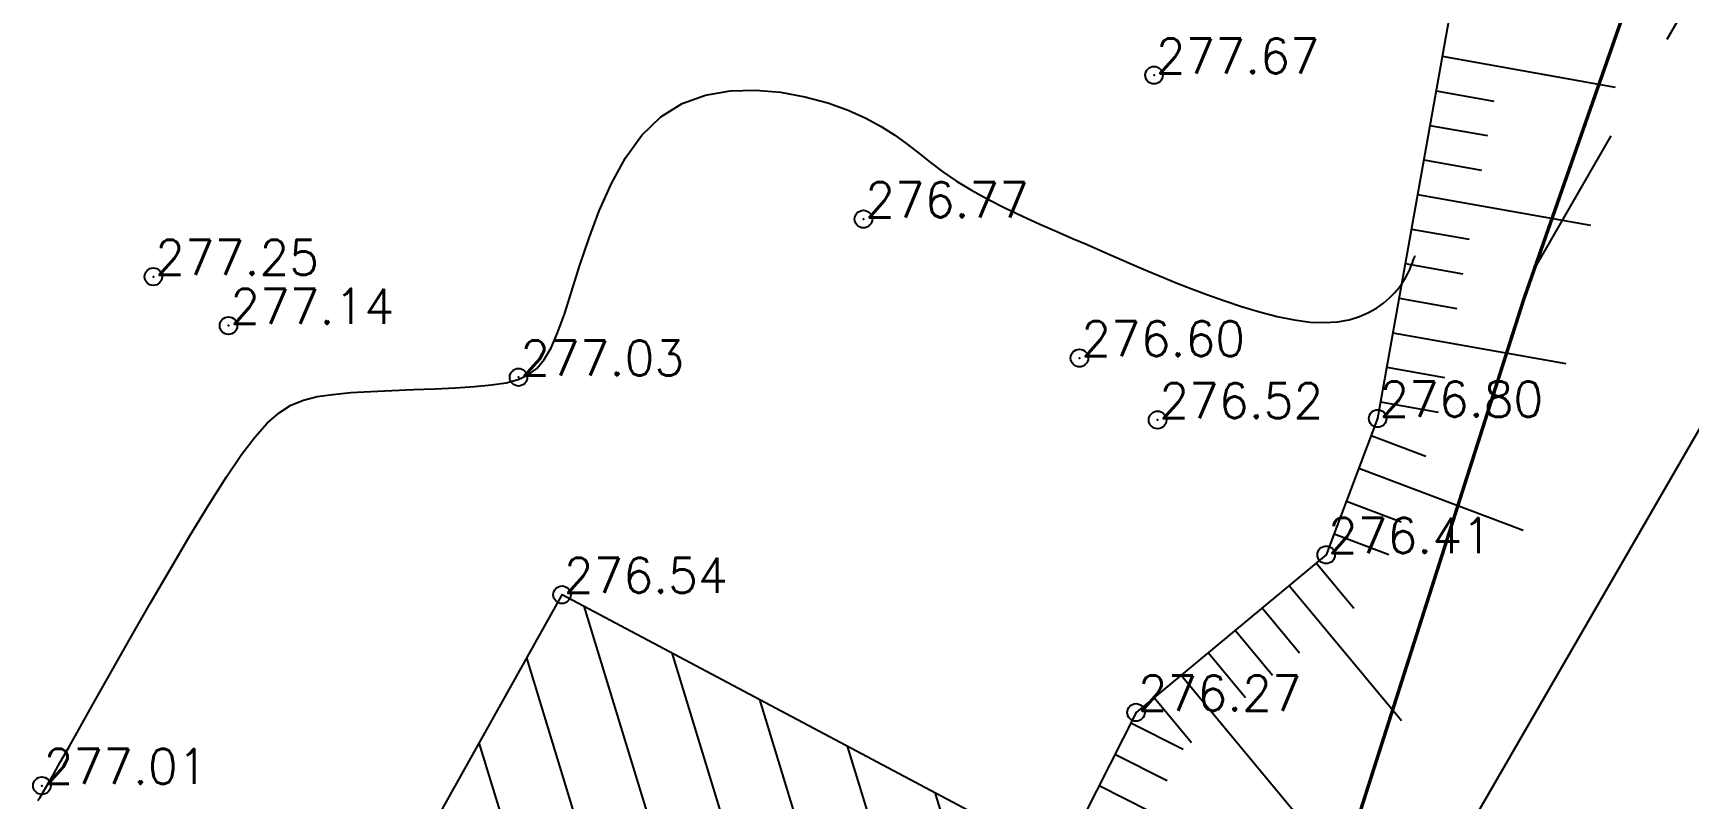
# Model space of a CAD drawing. Header units: millimetres. Extents: x 524954 to 526204, y 9523489 to 9524010.
# Drawn here: x 525303.12 to 525350.26, y 9523799.92 to 9523821.74 of the extents above; entities that cross this region are included whole.
import ezdxf

# ---------------------------------------------------------------- set-up
doc = ezdxf.new("R2010")
doc.units = ezdxf.units.MM
doc.header["$PDMODE"] = 32
doc.header["$PDSIZE"] = 0.5
doc.linetypes.add('ACAD_ISO12W100', pattern=[21, 12, -3, 0, -3, 0, -3])
for name, color, linetype in [('Bati', 6, 'Continuous'), ('Bati_H', 1, 'Continuous'), ('Bord Fleuve', 4, 'ACAD_ISO12W100'), ('CN_01_00', 3, 'Continuous'), ('Haut_Talus', 30, 'Continuous'), ('Talus', 2, 'Continuous'), ('TopoAlt', 3, 'Continuous'), ('TOPOJIS', 7, 'Continuous')]:
    doc.layers.add(name, color=color, linetype=linetype)
doc.styles.add('Simplex 1.0', font='Simplex.shx', dxfattribs={"width": 0.99, "height": 1})

# ---------------------------------------------------------------- blocks, each defined once
blk = doc.blocks.new('TCPOINT M')
at = {"color": 0}
blk.add_point((0, 0), dxfattribs=at)
at = {"layer": 'TopoAlt', "style": 'Simplex 1.0', "width": 0.99}
blk.add_attdef('ALT', (0.15, 0.15), '', height=1, dxfattribs=at)

msp = doc.modelspace()

# ---------------------------------------------------------------- hatches: boundary and pattern name
at = {"layer": 'Bati_H'}
h = msp.add_hatch(dxfattribs=at)
h.set_pattern_fill('_U', color=256, scale=2, angle=-72.981, style=0, pattern_type=0)
h.set_pattern_definition([(287.018979527, (0, 0), (1.9124157077, 0.58537693926), [])])
h.paths.add_polyline_path([(525331.425, 9523798.704), (525322.695, 9523782.272), (525307.769, 9523790.138), (525312.166, 9523798.735), (525313.744, 9523797.799), (525318.176, 9523805.735), (525318.179, 9523805.741)])
at = {"layer": 'Bord Fleuve', "ltscale": 0.5}
h = msp.add_hatch(dxfattribs=at)
h.set_pattern_fill('ANSI33', color=135, scale=2, angle=15, style=0)
edge = h.paths.add_edge_path()
edge.add_line((525439.351, 9523820.38), (525429.428, 9523796.02))
edge.add_line((525429.428, 9523796.02), (525428.884, 9523788.101))
edge.add_line((525428.884, 9523788.101), (525428.353, 9523783.613))
edge.add_line((525428.353, 9523783.613), (525432.345, 9523771.044))
edge.add_line((525432.345, 9523771.044), (525425.155, 9523761.396))
edge.add_line((525425.155, 9523761.396), (525425.603, 9523757.857))
edge.add_line((525425.603, 9523757.857), (525425.392, 9523752.767))
edge.add_line((525425.392, 9523752.767), (525425.531, 9523737.269))
edge.add_line((525425.531, 9523737.269), (525420.173, 9523734.242))
edge.add_line((525420.173, 9523734.242), (525409.231, 9523730.837))
edge.add_line((525409.231, 9523730.837), (525403.15, 9523725.262))
edge.add_line((525403.15, 9523725.262), (525399.312, 9523719.279))
edge.add_line((525399.312, 9523719.279), (525398.471, 9523717.204))
edge.add_line((525398.471, 9523717.204), (525387.323, 9523716.767))
edge.add_line((525387.323, 9523716.767), (525379.743, 9523715.417))
edge.add_line((525439.351, 9523820.38), (525412.029, 9523831.392))
edge.add_line((525412.029, 9523831.392), (525397.674, 9523844.829))
edge.add_line((525397.674, 9523844.829), (525370.042, 9523852.892))
edge.add_line((525370.042, 9523852.892), (525354.138, 9523871.224))
edge.add_line((525335.046, 9523740.934), (525335.464, 9523745.788))
edge.add_line((525335.464, 9523745.788), (525334.824, 9523749.483))
edge.add_line((525334.824, 9523749.483), (525332.978, 9523755.879))
edge.add_line((525332.978, 9523755.879), (525332.09, 9523761.937))
edge.add_line((525332.09, 9523761.937), (525333.482, 9523768.659))
edge.add_line((525333.482, 9523768.659), (525335.755, 9523783.426))
edge.add_line((525335.755, 9523783.426), (525345.567, 9523814.167))
edge.add_line((525345.567, 9523814.167), (525355.202, 9523841.723))
edge.add_line((525355.202, 9523841.723), (525358.159, 9523858.254))
edge.add_line((525358.159, 9523858.254), (525357.891, 9523860.435))
edge.add_line((525357.891, 9523860.435), (525354.138, 9523871.224))
edge.add_line((525335.072, 9523740.932), (525368.644, 9523722.072))
edge.add_line((525368.644, 9523722.072), (525369.749, 9523720.981))
edge.add_line((525369.749, 9523720.981), (525379.743, 9523715.417))

# ---------------------------------------------------------------- linework, layer by layer
at = {"layer": 'Bati', "flags": 128}
msp.add_lwpolyline([(525331.425, 9523798.704), (525322.695, 9523782.272), (525307.769, 9523790.138), (525312.166, 9523798.735), (525313.744, 9523797.799), (525318.176, 9523805.735), (525318.179, 9523805.741)], close=True, dxfattribs=at)
at = {"layer": 'Bord Fleuve', "ltscale": 0.35, "const_width": 0.1, "flags": 128}
msp.add_lwpolyline([(525335.046, 9523740.934), (525335.464, 9523745.788), (525334.824, 9523749.483), (525332.978, 9523755.879), (525332.09, 9523761.937), (525333.482, 9523768.659), (525335.755, 9523783.426), (525345.567, 9523814.167), (525355.202, 9523841.723), (525358.159, 9523858.254), (525357.891, 9523860.435), (525354.138, 9523871.224)], dxfattribs=at)
at = {"layer": 'CN_01_00', "elevation": 277, "flags": 128}
msp.add_lwpolyline([(525303.252, 9523799.872), (525303.312, 9523799.967), (525303.362, 9523800.047), (525303.413, 9523800.131), (525303.479, 9523800.243), (525303.572, 9523800.403), (525303.704, 9523800.635), (525303.889, 9523800.961), (525304.138, 9523801.403), (525304.464, 9523801.983), (525304.875, 9523802.714), (525305.355, 9523803.566), (525305.887, 9523804.503), (525306.449, 9523805.484), (525307.024, 9523806.472), (525307.59, 9523807.428), (525308.129, 9523808.314), (525308.62, 9523809.09), (525309.052, 9523809.728), (525309.434, 9523810.235), (525309.784, 9523810.627), (525310.119, 9523810.921), (525310.456, 9523811.133), (525310.813, 9523811.281), (525311.206, 9523811.379), (525311.654, 9523811.445), (525312.167, 9523811.493), (525312.732, 9523811.53), (525313.33, 9523811.558), (525313.944, 9523811.582), (525314.553, 9523811.606), (525315.14, 9523811.633), (525315.685, 9523811.667), (525316.17, 9523811.713), (525316.581, 9523811.775), (525316.925, 9523811.865), (525317.213, 9523811.996), (525317.458, 9523812.182), (525317.672, 9523812.434), (525317.865, 9523812.767), (525318.052, 9523813.193), (525318.242, 9523813.725), (525318.447, 9523814.368), (525318.677, 9523815.097), (525318.937, 9523815.877), (525319.237, 9523816.674), (525319.585, 9523817.453), (525319.986, 9523818.182), (525320.451, 9523818.825), (525320.986, 9523819.348), (525321.594, 9523819.727), (525322.26, 9523819.969), (525322.963, 9523820.092), (525323.683, 9523820.115), (525324.399, 9523820.053), (525325.092, 9523819.925), (525325.741, 9523819.747), (525326.325, 9523819.539), (525326.83, 9523819.313), (525327.268, 9523819.076), (525327.654, 9523818.828), (525328.005, 9523818.573), (525328.339, 9523818.313), (525328.673, 9523818.049), (525329.022, 9523817.784), (525329.405, 9523817.521), (525329.832, 9523817.26), (525330.297, 9523817.005), (525330.785, 9523816.758), (525331.284, 9523816.52), (525331.781, 9523816.295), (525332.263, 9523816.083), (525332.717, 9523815.888), (525333.131, 9523815.711), (525333.495, 9523815.554), (525333.818, 9523815.412), (525334.115, 9523815.281), (525334.399, 9523815.157), (525334.683, 9523815.034), (525334.98, 9523814.908), (525335.304, 9523814.774), (525335.669, 9523814.626), (525336.083, 9523814.463), (525336.54, 9523814.291), (525337.026, 9523814.117), (525337.529, 9523813.949), (525338.038, 9523813.796), (525338.541, 9523813.666), (525339.024, 9523813.566), (525339.476, 9523813.505), (525339.887, 9523813.488), (525340.257, 9523813.513), (525340.589, 9523813.572), (525340.884, 9523813.661), (525341.144, 9523813.774), (525341.373, 9523813.904), (525341.572, 9523814.046), (525341.743, 9523814.194), (525341.889, 9523814.342), (525342.011, 9523814.489), (525342.113, 9523814.631), (525342.197, 9523814.766), (525342.264, 9523814.892), (525342.317, 9523815.006), (525342.359, 9523815.107), (525342.391, 9523815.191), (525342.416, 9523815.257), (525342.435, 9523815.306), (525342.448, 9523815.342), (525342.457, 9523815.365), (525342.463, 9523815.38), (525342.466, 9523815.387), (525342.467, 9523815.39), (525342.467, 9523815.39)], dxfattribs=at)
at = {"layer": 'Haut_Talus', "flags": 128}
msp.add_lwpolyline([(525331.95, 9523874.726), (525336.552, 9523864.296), (525344.734, 9523863.445), (525348.124, 9523858.45), (525349.169, 9523854.661), (525345.554, 9523839.485), (525345.232, 9523831.874), (525345.078, 9523826.742), (525343.91, 9523824.839), (525341.401, 9523810.757), (525339.936, 9523806.873), (525334.522, 9523802.382), (525330.78, 9523794.972), (525327.242, 9523786.801), (525323.549, 9523778.765), (525322.15, 9523772.584), (525324.118, 9523763.53), (525322.368, 9523760.119), (525321.737, 9523757.966)], dxfattribs=at)
at = {"layer": 'Talus'}
for p, q in [((525343.24, 9523821.078), (525348.163, 9523820.201)), ((525343.065, 9523820.093), (525344.706, 9523819.801)), ((525342.889, 9523819.109), (525344.53, 9523818.816)), ((525342.714, 9523818.124), (525344.355, 9523817.832)), ((525342.538, 9523817.14), (525347.461, 9523816.263)), ((525342.363, 9523816.155), (525344.004, 9523815.863)), ((525342.188, 9523815.171), (525343.828, 9523814.878)), ((525342.012, 9523814.186), (525343.653, 9523813.894)), ((525341.837, 9523813.202), (525346.759, 9523812.325)), ((525341.661, 9523812.217), (525343.302, 9523811.925)), ((525341.486, 9523811.233), (525343.127, 9523810.94)), ((525341.219, 9523810.274), (525342.778, 9523809.685)), ((525340.866, 9523809.338), (525345.544, 9523807.573)), ((525340.513, 9523808.402), (525342.072, 9523807.814)), ((525340.16, 9523807.467), (525341.719, 9523806.878)), ((525339.655, 9523806.64), (525340.719, 9523805.357)), ((525338.885, 9523806.001), (525342.077, 9523802.153)), ((525338.115, 9523805.363), (525339.18, 9523804.08)), ((525337.346, 9523804.724), (525338.41, 9523803.441)), ((525336.576, 9523804.086), (525337.64, 9523802.803)), ((525335.806, 9523803.447), (525338.999, 9523799.599)), ((525335.037, 9523802.809), (525336.101, 9523801.526)), ((525334.373, 9523802.086), (525335.86, 9523801.335)), ((525333.922, 9523801.194), (525335.41, 9523800.442)), ((525333.471, 9523800.301), (525337.934, 9523798.047))]:
    msp.add_line(p, q, dxfattribs=at)

# ---------------------------------------------------------------- block references
at = {"layer": 'TOPOJIS'}
ref = msp.add_blockref('TCPOINT M', (525335.034, 9523820.537, 277.67), dxfattribs=at)
ref.add_attrib('ALT', '277.67', (525335.084, 9523820.587, 277.67), dxfattribs={"layer": 'TopoAlt', "height": 1, "style": 'Simplex 1.0', "width": 0.99})
ref = msp.add_blockref('TCPOINT M', (525326.759, 9523816.438, 276.77), dxfattribs=at)
ref.add_attrib('ALT', '276.77', (525326.809, 9523816.488, 276.77), dxfattribs={"layer": 'TopoAlt', "height": 1, "style": 'Simplex 1.0', "width": 0.99})
ref = msp.add_blockref('TCPOINT M', (525306.539, 9523814.797, 277.25), dxfattribs=at)
ref.add_attrib('ALT', '277.25', (525306.589, 9523814.847, 277.25), dxfattribs={"layer": 'TopoAlt', "height": 1, "style": 'Simplex 1.0', "width": 0.99})
ref = msp.add_blockref('TCPOINT M', (525308.679, 9523813.402, 277.14), dxfattribs=at)
ref.add_attrib('ALT', '277.14', (525308.729, 9523813.452, 277.14), dxfattribs={"layer": 'TopoAlt', "height": 1, "style": 'Simplex 1.0', "width": 0.99})
ref = msp.add_blockref('TCPOINT M', (525332.91, 9523812.478, 276.6), dxfattribs=at)
ref.add_attrib('ALT', '276.60', (525332.96, 9523812.528, 276.6), dxfattribs={"layer": 'TopoAlt', "height": 1, "style": 'Simplex 1.0', "width": 0.99})
ref = msp.add_blockref('TCPOINT M', (525316.938, 9523811.932, 277.03), dxfattribs=at)
ref.add_attrib('ALT', '277.03', (525316.988, 9523811.982, 277.03), dxfattribs={"layer": 'TopoAlt', "height": 1, "style": 'Simplex 1.0', "width": 0.99})
ref = msp.add_blockref('TCPOINT M', (525335.135, 9523810.716, 276.52), dxfattribs=at)
ref.add_attrib('ALT', '276.52', (525335.185, 9523810.766, 276.52), dxfattribs={"layer": 'TopoAlt', "height": 1, "style": 'Simplex 1.0', "width": 0.99})
ref = msp.add_blockref('TCPOINT M', (525341.401, 9523810.757, 276.8), dxfattribs=at)
ref.add_attrib('ALT', '276.80', (525341.451, 9523810.807, 276.8), dxfattribs={"layer": 'TopoAlt', "height": 1, "style": 'Simplex 1.0', "width": 0.99})
ref = msp.add_blockref('TCPOINT M', (525339.936, 9523806.873, 276.41), dxfattribs=at)
ref.add_attrib('ALT', '276.41', (525339.986, 9523806.923, 276.41), dxfattribs={"layer": 'TopoAlt', "height": 1, "style": 'Simplex 1.0', "width": 0.99})
ref = msp.add_blockref('TCPOINT M', (525318.176, 9523805.735, 276.54), dxfattribs=at)
ref.add_attrib('ALT', '276.54', (525318.226, 9523805.785, 276.54), dxfattribs={"layer": 'TopoAlt', "height": 1, "style": 'Simplex 1.0', "width": 0.99})
ref = msp.add_blockref('TCPOINT M', (525334.522, 9523802.382, 276.27), dxfattribs=at)
ref.add_attrib('ALT', '276.27', (525334.572, 9523802.432, 276.27), dxfattribs={"layer": 'TopoAlt', "height": 1, "style": 'Simplex 1.0', "width": 0.99})
ref = msp.add_blockref('TCPOINT M', (525303.365, 9523800.294, 277.01), dxfattribs=at)
ref.add_attrib('ALT', '277.01', (525303.415, 9523800.344, 277.01), dxfattribs={"layer": 'TopoAlt', "height": 1, "style": 'Simplex 1.0', "width": 0.99})

doc.saveas('drawing.dxf')
